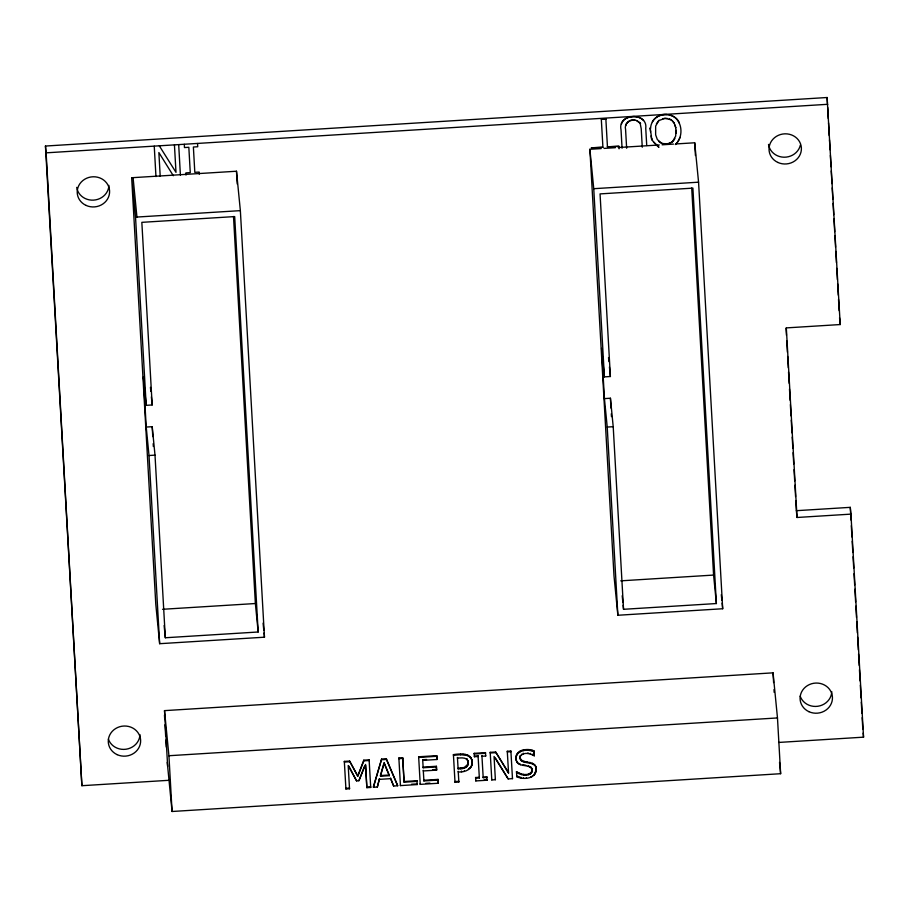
<?xml version="1.0" encoding="UTF-8"?>
<svg xmlns="http://www.w3.org/2000/svg" width="909" height="909" viewBox="0 0 909 909"><rect width="100%" height="100%" fill="white"/><g stroke="black" fill="none" stroke-linecap="round" stroke-linejoin="round"><path stroke-width="1.36" d="M676.023 133.282L676.035 130.339L675.648 136.157L672.353 141.929L668.694 143.781L662.036 143.565L657.343 139.566L655.639 134.816L655.65 126.056L658.98 120.318L656.412 123.794M650.537 131.919C648.696 116.238 653.514 151.28 651.037 135.873M636.789 120.67C644.867 127.26 638.209 120.556 634.993 120.056C629.187 118.613 624.017 124.442 625.574 129.419L626.642 148.258M472.135 763.98L472.135 761.606C473.259 769.196 464.556 772.605 458.284 771.934L458.216 771.264L458.852 781.979L455 782.217L454.943 781.547L458.784 781.308L458.852 781.979M531.89 768.844L531.822 768.173L531.81 771.48C528.447 776.581 520.743 774.445 516.494 771.605L516.562 772.275C520.8 775.104 528.515 777.252 531.879 772.139C533.617 762.333 517.653 768.844 516.21 760.117C513.858 750.22 527.05 747.528 533.947 750.868L534.253 755.822C530.186 753.334 523.516 751.732 520.3 756.277C518.619 766.332 536.412 759.197 536.162 769.48C537.162 758.492 518.596 765.776 520.243 755.606L520.3 756.277M519.925 777.025L516.755 776.093L516.812 776.763C523.595 780.104 536.844 778.729 536.094 768.809M467.874 764.208L468.146 761.935C469.249 767.764 462.465 769.219 458.113 768.878L458.045 768.207L464.419 767.457L467.874 764.208L467.942 764.878M646.731 145.508L645.742 128.271C648.015 112.102 617.291 112.75 621.029 129.805L622.074 148.235M650.617 128.442C650.56 120.602 658.411 113.261 666.933 114.466M675.273 144.554C684.363 136.804 682.727 117.875 669.035 114.704M471.01 767.128L472.066 763.321M635.016 120.272C631.016 119.363 625.971 122.295 625.676 125.783M533.856 775.354L536.003 770.389L536.071 771.059M377.337 787.035L379.473 778.683L377.337 787.035L373.451 787.274L373.394 786.615L381.621 759.072L386.359 758.776L397.699 785.774L393.642 786.024L390.597 778.661L379.542 779.354M534.015 751.538C527.947 749.232 518.05 749.471 516.085 757.061L516.028 756.39M373.451 787.274L381.621 759.072M643.572 120.511C638.459 114.114 623.699 115.648 621.438 124.079M677.887 141.724L680.114 137.373M357.726 776.275L363.782 760.174L369.122 759.844L369.19 760.515L363.85 760.844L357.726 776.275L349.579 761.06L344.329 761.39L345.92 788.989L349.522 788.762L348.204 765.56L356.578 780.888L358.907 780.74L365.554 764.48L366.872 787.683L370.713 787.444L369.122 759.844M364.464 766.31L358.907 780.74M658.627 141.304C662.684 145.69 672.751 144.201 674.887 138.463M679.307 123.101C675.751 112.284 657.15 112 652.321 121.92M675.966 143.895L677.364 142.781M468.396 769.048L469.953 767.741L470.021 768.412M659.002 120.545L664.934 118.295L671.081 119.795L669.24 118.863M667.195 118.363L662.684 118.647M169.688 780.252L81.89 785.706L45.45 146.042L827.11 97.513L840.223 324.547L786.319 327.899L797.034 517.482L850.938 514.13L863.55 737.165L778.593 742.448M45.45 146.042L46.12 152.837L827.769 104.296M601.303 119.022L605.871 118.965L601.303 119.022L602.917 147.292L591.418 147.792L602.917 147.292M618.938 146.304L607.439 146.792L618.938 146.304L619.074 148.803M131.669 177.732L236.488 171.233L240.362 210.638L264.474 637.198L159.654 643.697L155.791 604.292L131.669 177.732L135.532 217.137L146.179 405.334L152.167 404.959L141.838 222.341L234.681 216.581L258.167 631.994L165.324 637.754L164.131 625.562M676.296 143.917L694.703 142.781L698.566 182.186L722.689 608.746L617.87 615.257L613.995 575.851L589.884 149.281L601.213 148.587M604.053 148.406L615.382 147.701M618.211 147.531L659.298 144.974M662.127 144.804L673.455 144.099M135.532 217.137L240.362 210.638M589.884 149.281L593.747 188.697L698.566 182.186M617.87 615.257L607.223 427.06L604.44 398.608L601.599 348.42L604.394 376.883L610.382 376.508L600.054 193.901L692.897 188.129L716.383 603.542L623.54 609.303L623.142 605.235M146.179 405.334L143.383 376.871L146.224 427.06L152.212 426.685L155.007 455.136L165.324 637.754M604.44 398.608L610.428 398.233L613.211 426.696L623.54 609.303M146.224 427.06L149.008 455.511L155.007 455.136M607.223 427.06L613.211 426.696M795.807 500.791L796.364 510.688L850.279 507.347L850.938 514.13M162.541 609.291L255.372 603.531L258.167 631.994M620.745 580.84L713.588 575.079L716.383 603.542M167.654 766.389L164.506 710.633L773.059 672.842L777.479 717.94L780.638 773.707L172.074 811.487L167.256 762.321M164.506 710.633L168.926 755.731L777.479 717.94M416.97 780.706L417.208 784.558L400.449 785.603L398.858 758.004L402.698 757.765L404.107 782.183L417.026 781.376L416.97 780.706L404.039 781.513L402.698 757.765M438.149 780.07L423.912 780.945L423.844 780.286L438.081 779.399L438.331 783.251L420.242 784.376L418.651 756.777L436.74 755.652L436.99 759.504L422.742 760.379L422.685 759.719L426.571 759.481M455 782.217L453.421 754.618C459.886 753.584 472.135 752.595 472.203 762.265M474.225 753.322L485.451 752.629L485.52 753.288L474.293 753.993L474.225 753.322L474.441 756.742L478.134 756.504L478.077 755.845L474.384 756.072L474.441 756.742M495.655 751.993L508.563 773.264L507.29 751.266L510.892 751.05L512.483 778.649L508.165 778.911L494.064 756.481L495.382 779.706L491.78 779.933L490.201 752.334L495.655 751.993L508.506 772.593M349.647 761.731L344.397 762.049L344.329 761.39M381.689 759.742L386.427 759.447L397.699 785.774M402.767 758.424L398.926 758.674L398.858 758.004M436.809 756.311L418.719 757.436L418.651 756.777M471.794 759.538L471.862 760.208C469.124 752.754 459.42 755.004 453.477 755.277L453.421 754.618M495.723 752.663L490.258 752.993L490.201 752.334M485.451 752.629L485.679 756.038L481.986 756.265L481.918 755.606L483.202 777.706L486.883 777.479L486.826 776.809L483.133 777.036L483.202 777.706M436.434 766.935L436.365 766.276L423.094 767.094L423.162 767.764L436.434 766.935L436.615 770.128L423.344 770.946L423.276 770.275L423.912 780.945M432.57 769.707L436.547 769.457L436.615 770.128M389.291 775.002L380.371 775.559L384.098 762.583L389.347 775.672L380.439 776.229L384.166 763.253L389.347 775.672M475.589 777.502L479.282 777.275L479.35 777.945L475.657 778.172L475.589 777.502L475.816 780.922L487.042 780.229L486.826 776.809M365.566 765.173L366.804 787.024L370.645 786.785L370.713 787.444M411.561 784.24L415.754 783.978M425.742 783.365L429.923 783.104M484.167 779.729L486.974 779.558L487.042 780.229M523.959 764.969L525.834 765.276M468.203 762.606L467.942 760.651L467.999 761.31C466.669 756.924 461.011 757.924 457.5 758.117L457.432 757.447L458.113 768.878M653.491 141.906C667.001 154.53 651.049 141.259 652.014 138.929M671.058 119.568L674.024 122.92L672.694 121.147M159.336 145.872L175.994 172.358L174.437 144.929M495.485 758.174L508.165 778.911M173.312 175.721L158.87 152.542L160.211 176.335M349.579 761.06L357.657 775.604M348.783 766.071L356.578 780.888M674.012 122.704L675.717 127.624L675.035 125.078M390.529 777.99L393.642 786.024M640.175 123.465L641.22 128.771L642.265 147.201M516.005 758.64L515.937 757.97L516.664 761.39M675.694 127.396L676.057 130.555M839.552 317.764L840.223 324.547M863.152 733.097L863.55 737.165M796.364 510.688L797.034 517.482M779.524 762.424L780.638 773.707M721.303 594.668L721.86 600.304M722.132 603.11L722.689 608.746M608.519 357.532L608.916 361.6M609.45 367.02L610.382 376.508M622.211 595.747L622.87 602.531M535.617 766.514L535.685 767.185M534.253 755.822L533.947 750.868M535.583 771.968L535.64 772.627M534.469 764.662L534.537 765.333M534.833 773.434L534.89 774.104M531.981 750.243L532.049 750.914M532.265 754.163L532.322 754.834M532.606 763.276L532.674 763.946M532.117 769.616L532.185 770.287M529.856 749.834L529.924 750.493M530.242 753.334L530.311 754.004M531.81 771.48L531.879 772.139M532.356 775.82L532.424 776.491M531.117 767.048L531.186 767.719M529.958 762.367L530.027 763.037M530.027 766.901L528.311 765.719L528.379 766.389M530.674 772.991L530.742 773.65M530.731 776.695L530.799 777.365M527.606 749.63L527.674 750.3M527.993 752.811L528.061 753.481M529.788 773.582L529.856 774.252M528.708 774.036L528.765 774.707M526.981 761.833L527.05 762.503M525.243 749.664L525.311 750.334M526.368 777.604L526.436 778.263M525.925 774.525L525.993 775.195M523.22 749.925L523.277 750.595M523.266 753.186L523.323 753.845M523.948 761.322L524.016 761.992M523.016 764.81L523.084 765.48M521.391 750.459L521.459 751.129M522.289 760.822L522.357 761.492M523.629 774.434L523.698 775.104M521.402 754.175L521.471 754.845M523.448 777.627L523.516 778.297M521.05 760.015L521.118 760.685M519.778 751.254L519.846 751.925M520.255 758.867L520.323 759.538M519.925 757.345L519.993 758.015M520.278 764.06L520.346 764.719M521.232 773.9L521.289 774.57M520.982 777.331L521.05 777.99M518.369 752.311L518.437 752.982M519.13 763.48L519.198 764.151M517.244 753.561L517.301 754.231M518.164 763.39L517.255 761.81L517.323 762.469M518.88 772.945L518.948 773.604M516.46 754.924L516.517 755.584M516.153 759.447L516.21 760.117M510.892 751.05L510.96 751.709L507.358 751.936L507.29 751.266M512.415 777.979L512.483 778.649M495.314 779.036L495.382 779.706M491.724 779.263L491.78 779.933M485.611 755.379L485.679 756.038M475.748 780.252L475.816 780.922M471.01 757.833L471.078 758.504M471.657 764.958L471.726 765.628M469.839 756.458L469.908 757.117M468.34 755.379L468.396 756.038M467.556 760.219L466.783 758.651L466.851 759.322M466.806 754.709L466.874 755.368M467.431 765.162L467.487 765.832M466.737 766.06L466.806 766.719M465.078 754.288L465.147 754.959M465.703 766.889L465.772 767.56M464.419 767.457L464.488 768.128M463.067 754.118L463.124 754.777M464.294 770.718L464.363 771.377M462.772 767.832L462.84 768.503M460.681 754.163L460.749 754.834M461.477 771.071L461.545 771.73M460.67 768.048L460.738 768.719M436.99 759.504L436.74 755.652M438.331 783.251L438.081 779.399M420.174 783.706L420.242 784.376M417.151 783.899L417.208 784.558M404.039 781.513L404.107 782.183M400.38 784.933L400.449 785.603M386.359 758.776L386.427 759.447M366.804 787.024L366.872 787.683M363.782 760.174L363.85 760.844M349.522 788.762L349.454 788.092L345.852 788.319L345.92 788.989M263.087 623.12L263.78 630.153M264.053 632.971L264.474 637.198M133.078 177.653L136.941 217.058M150.44 387.336L150.837 391.404M151.371 396.824L152.167 404.959M827.11 97.513L827.429 103.16M827.667 107.398L828.304 118.693M828.542 122.931L829.258 135.634M829.497 139.872L830.065 149.758M830.383 155.405L831.019 166.699M831.258 170.926L831.974 183.641M832.212 187.868L832.849 199.162M833.099 203.4L833.735 214.694M833.973 218.933L834.689 231.636M834.928 235.874L835.564 247.168M835.803 251.407L836.45 262.701M836.769 268.348L837.405 279.642M837.644 283.881L838.28 295.175M838.518 299.413L839.155 310.708M850.279 507.347L850.994 520.05M851.313 525.697L851.949 536.992M852.188 541.23L852.824 552.513M853.074 556.751L853.71 568.045M854.028 573.693L854.665 584.987M854.903 589.225L855.619 601.928M855.858 606.155L856.505 617.45M856.744 621.688L857.38 632.982M857.619 637.22L858.335 649.924M858.573 654.15L859.21 665.445M859.448 669.683L860.096 680.977M860.334 685.216L861.05 697.919M861.289 702.146L861.925 713.44M862.164 717.678L862.8 728.973M786.046 328.183L786.455 335.262M786.774 340.92L787.41 352.238M787.649 356.476L788.285 367.804M788.535 372.042L789.171 383.359M789.489 389.018L790.126 400.335M790.364 404.585L791.012 415.902M791.25 420.151L791.966 432.877M792.205 437.127L792.853 448.444M793.091 452.682L793.727 463.999M794.046 469.669L794.693 480.986M794.932 485.224L795.568 496.541M773.059 672.842L773.604 682.602M774.002 689.567L774.161 692.363M694.703 142.781L695.43 155.53M691.704 188.027L713.588 575.079M605.849 118.738L607.462 147.008M610.428 398.233L610.984 408.141M611.303 413.8L611.462 416.64M593.747 188.697L604.394 376.883M516.494 771.605L516.812 776.763M478.077 755.845L479.35 777.945M436.365 766.276L436.547 769.457M422.685 759.719L423.162 767.764M236.488 171.233L237.215 183.982M233.499 216.478L255.372 603.531M197.548 143.497L197.73 146.747L193.378 147.019L194.81 172.335L199.162 172.062L199.287 174.221M184.288 144.315L184.47 147.565L188.833 147.292L190.265 172.608L185.902 172.88L186.027 175.051M178.687 144.667L180.402 175.096M154.246 146.19L155.962 176.607M152.212 426.685L152.769 436.593M153.178 443.672L153.337 446.501M168.926 755.731L172.074 811.487M164.472 714.997L164.711 719.178M165.018 724.757L165.654 735.904M165.892 740.085L166.279 747.062M149.008 455.511L159.654 643.697M46.12 152.837L81.89 785.706M831.78 691.658A16.203 15.078 -5.6 0 1 817.861 706.259A16.203 15.078 -5.6 0 1 800.193 696.214M800.386 145.054A16.203 15.078 -5.6 0 1 783.99 157.212A16.203 15.078 -5.6 0 1 768.514 144.429M108.921 185.391A16.203 15.078 -5.6 0 1 93.593 200.128A16.203 15.078 -5.6 0 1 76.697 187.39M139.975 734.62A16.203 15.078 -5.6 0 1 126.044 749.221A16.203 15.078 -5.6 0 1 108.387 739.176M117.102 754.629A16.203 15.078 -5.6 0 0 140.622 740.085A16.203 15.078 -5.6 0 0 115.625 728.564A16.203 15.078 -5.6 0 0 117.102 754.629M808.919 711.679A16.203 15.078 -5.6 0 0 832.439 697.135A16.203 15.078 -5.6 0 0 807.442 685.602A16.203 15.078 -5.6 0 0 808.919 711.679M777.865 162.45A16.203 15.078 -5.6 0 0 801.386 147.906A16.203 15.078 -5.6 0 0 776.388 136.373A16.203 15.078 -5.6 0 0 777.865 162.45M86.048 205.4A16.203 15.078 -5.6 0 0 109.58 190.856A16.203 15.078 -5.6 0 0 84.582 179.323A16.203 15.078 -5.6 0 0 86.048 205.4"/></g></svg>
